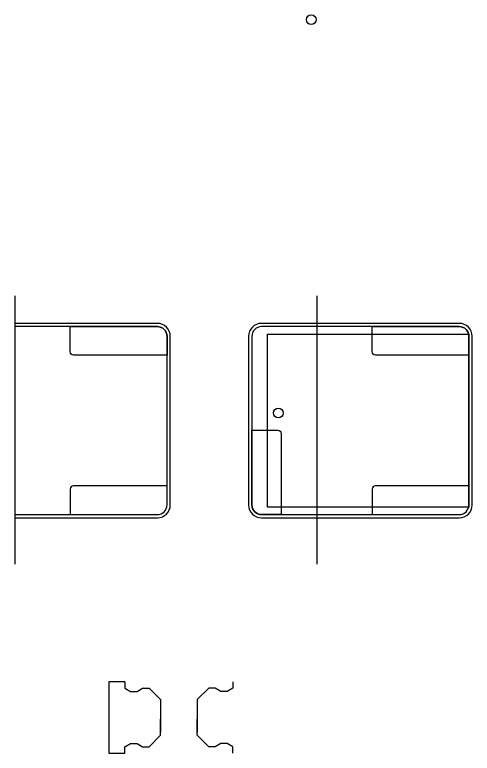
# Model space of a CAD drawing. Header units: millimetres. Extents: x 0 to 489, y -139 to 89.
# Drawn here: x 347.9 to 489.1, y -138.6 to 89.2 of the extents above; entities that cross this region are included whole.
import ezdxf

# ---------------------------------------------------------------- set-up
doc = ezdxf.new("R2010")
doc.units = ezdxf.units.MM
doc.header["$MEASUREMENT"] = 0
doc.layers.get('0').update_dxf_attribs({"linetype": 'CONTINUOUS'})

msp = doc.modelspace()

# ---------------------------------------------------------------- linework, layer by layer
at = {"linetype": 'Continuous'}
for p, q in [((347.9092, 2.52224), (347.9092, -80.27105)), ((441.06503, 2.52224), (441.06503, -80.27105)), ((381.90604, -116.49904), (376.90604, -116.49904)), ((376.90604, -116.49904), (376.90604, -138.57011)), ((376.90604, -138.57011), (381.90604, -138.57011))]:
    msp.add_line(p, q, dxfattribs=at)
for points in [[(347.9092, -65.94468), (391.9092, -65.94468, 0.414213562), (395.9092, -61.94468), (395.9092, -9.94468, 0.414213562), (391.9092, -5.94468), (347.9092, -5.94468)], [(441.06503, -5.94468), (424.06503, -5.94468, 0.414213562), (420.06503, -9.94468), (420.06503, -61.94468, 0.414213562), (424.06503, -65.94468), (441.06503, -65.94468)], [(441.06503, -65.94468), (485.06503, -65.94468, 0.414213562), (489.06503, -61.94468), (489.06503, -9.94468, 0.414213562), (485.06503, -5.94468), (441.06503, -5.94468)], [(347.9092, -64.94468), (391.9092, -64.94468, 0.414213562), (394.9092, -61.94468), (394.9092, -9.94468, 0.414213562), (391.9092, -6.94468), (347.9092, -6.94468)], [(441.06503, -6.94468), (424.06503, -6.94468, 0.414213562), (421.06503, -9.94468), (421.06503, -61.94468, 0.414213562), (424.06503, -64.94468), (441.06503, -64.94468)], [(441.06503, -64.94468), (485.06503, -64.94468, 0.414213562), (488.06503, -61.94468), (488.06503, -9.94468, 0.414213562), (485.06503, -6.94468), (441.06503, -6.94468)]]:
    msp.add_lwpolyline(points, format="xyb", dxfattribs=at)
for points in [[(365.02746, -6.94468), (391.9092, -6.94468, -0.414213562), (394.9092, -9.94468), (394.9092, -15.76886), (366.02746, -15.76886, -0.414213562), (365.02746, -14.76886)], [(458.18328, -6.94468), (485.06503, -6.94468, -0.414213562), (488.06503, -9.94468), (488.06503, -15.76886), (459.18328, -15.76886, -0.414213562), (458.18328, -14.76886)], [(421.06503, -38.94468), (429.06503, -38.94468, -0.414213562), (430.06503, -39.94468), (430.06503, -64.94468), (424.06503, -64.94468, -0.414213562), (421.06503, -61.94468)], [(365.02746, -64.94468), (391.9092, -64.94468, 0.414213562), (394.9092, -61.94468), (394.9092, -56.1205), (366.02746, -56.1205, 0.414213562), (365.02746, -57.1205)], [(458.18328, -64.94468), (485.06503, -64.94468, 0.414213562), (488.06503, -61.94468), (488.06503, -56.1205), (459.18328, -56.1205, 0.414213562), (458.18328, -57.1205)]]:
    msp.add_lwpolyline(points, format="xyb", close=True, dxfattribs=at)
msp.add_lwpolyline([(425.88503, -9.27468), (488.06503, -9.27468), (488.06503, -62.61468), (425.88503, -62.61468)], close=True, dxfattribs=at)
for points in [[(381.90604, -116.49904), (381.90604, -118.49904), (383.63809, -119.49904), (385.63809, -119.49904), (387.37014, -118.49904), (389.37014, -118.49904), (392.90568, -122.03458), (392.90568, -127.03458), (392.90568, -132.03458)], [(415.21902, -116.49904), (415.21902, -118.49904), (413.48697, -119.49904), (411.48697, -119.49904), (409.75492, -118.49904), (407.75492, -118.49904), (404.21938, -122.03458), (404.21938, -127.03458), (404.21938, -132.03458)], [(381.90604, -138.57011), (381.90604, -136.57011), (383.63809, -135.57011), (385.63809, -135.57011), (387.37014, -136.57011), (389.37014, -136.57011), (392.90568, -133.03458), (392.90568, -128.03458)], [(415.21902, -138.57011), (415.21902, -136.57011), (413.48697, -135.57011), (411.48697, -135.57011), (409.75492, -136.57011), (407.75492, -136.57011), (404.21938, -133.03458), (404.21938, -128.03458)]]:
    msp.add_lwpolyline(points, dxfattribs=at)
for centre in [(439.37592, 87.74955), (429.22828, -33.58922)]:
    msp.add_circle(centre, 1.5, dxfattribs=at)

doc.saveas('drawing.dxf')
